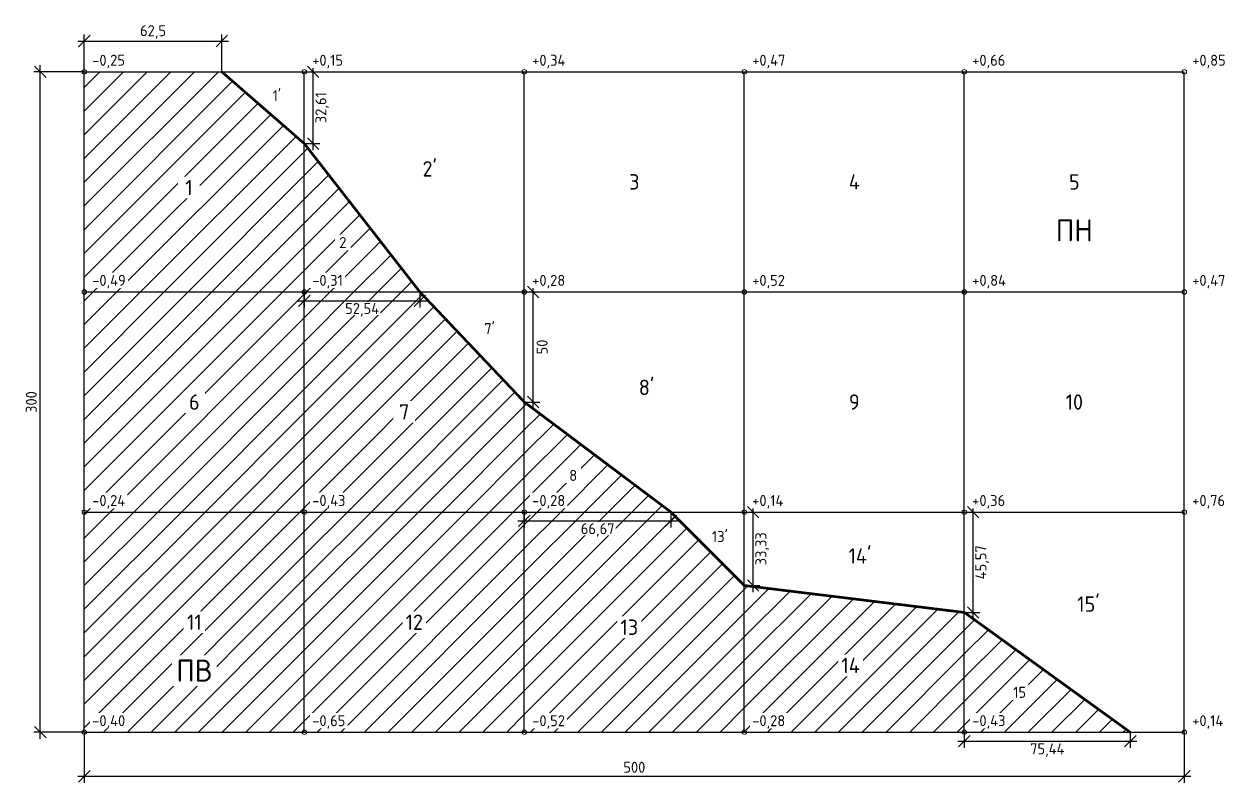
# Model space of a CAD drawing. Header units: metres. Extents: x -53 to 561, y -5023 to 322.
# Drawn here: x -27 to 520, y -4023 to -3678 of the extents above; entities that cross this region are included whole.
import ezdxf

# ---------------------------------------------------------------- set-up
doc = ezdxf.new("R2010")
doc.units = ezdxf.units.M
for name, color, linetype, lineweight in [('ЛНР', 1, 'Continuous', 70), ('Номера_фигур', 7, 'Continuous', 25), ('Отметки', 5, 'Continuous', 18), ('ПВ_ПН', 7, 'Continuous', 35), ('ПВ_штриховка', 8, 'Continuous', 18), ('Размеры', 3, 'Continuous', 18), ('Сетка', 7, 'Continuous', 25)]:
    doc.layers.add(name, color=color, linetype=linetype, lineweight=lineweight)
doc.styles.add('ГОСТ тип Б', font='GOST_B.TTF')
doc.dimstyles.new('М1-2000', dxfattribs={"dimscale": 2, "dimtxt": 2.5, "dimasz": 2.5, "dimexe": 1.5, "dimexo": 0, "dimgap": 0.8, "dimtad": 1, "dimtxsty": 'ГОСТ тип Б', "dimtsz": 1.3, "dimcen": 2.5, "dimdle": 1.5, "dimclrd": 3, "dimclre": 3, "dimclrt": 3, "dimazin": 3, "dimtfac": 1, "dimtix": 1, "dimtmove": 0, "dimatfit": 3, "dimtfill": 1})

msp = doc.modelspace()

# ---------------------------------------------------------------- hatches: boundary and pattern name
at = {"layer": 'ПВ_штриховка'}
h = msp.add_hatch(dxfattribs=at)
h.set_pattern_fill('ANSI31', color=8, scale=2.4)
h.paths.add_polyline_path([(62.5, -3700), (0, -3700), (0, -3800), (100, -3800), (100, -3732.609)])
h = msp.add_hatch(dxfattribs=at)
h.set_pattern_fill('ANSI31', color=8, scale=2.4)
h.paths.add_polyline_path([(100, -3732.609), (100, -3800), (152.542, -3800)])
h = msp.add_hatch(dxfattribs=at)
h.set_pattern_fill('ANSI31', color=8, scale=2.4)
h.paths.add_polyline_path([(0, -3900), (100, -3900), (100, -3800), (0, -3800)])
h = msp.add_hatch(dxfattribs=at)
h.set_pattern_fill('ANSI31', color=8, scale=2.4)
h.paths.add_polyline_path([(152.542, -3800), (100, -3800), (100, -3900), (200, -3900), (200, -3850)])
h = msp.add_hatch(dxfattribs=at)
h.set_pattern_fill('ANSI31', color=8, scale=2.4)
h.paths.add_polyline_path([(200, -3850), (200, -3900), (266.667, -3900)])
h = msp.add_hatch(dxfattribs=at)
h.set_pattern_fill('ANSI31', color=8, scale=2.4)
h.paths.add_polyline_path([(0, -4000), (100, -4000), (100, -3900), (0, -3900)])
h = msp.add_hatch(dxfattribs=at)
h.set_pattern_fill('ANSI31', color=8, scale=2.4)
h.paths.add_polyline_path([(100, -4000), (200, -4000), (200, -3900), (100, -3900)])
h = msp.add_hatch(dxfattribs=at)
h.set_pattern_fill('ANSI31', color=8, scale=2.4)
h.paths.add_polyline_path([(266.667, -3900), (200, -3900), (200, -4000), (300, -4000), (300, -3933.333)])
h = msp.add_hatch(dxfattribs=at)
h.set_pattern_fill('ANSI31', color=8, scale=2.4)
h.paths.add_polyline_path([(300, -3933.333), (300, -4000), (400, -4000), (400, -3945.57)])
h = msp.add_hatch(dxfattribs=at)
h.set_pattern_fill('ANSI31', color=8, scale=2.4)
h.paths.add_polyline_path([(400, -3945.57), (400, -4000), (475.439, -4000)])

# ---------------------------------------------------------------- linework, layer by layer
at = {"layer": 'ЛНР', "const_width": 1.2}
msp.add_lwpolyline([(475.439, -4000), (400, -3945.57), (300, -3933.333), (266.667, -3900), (200, -3850), (152.542, -3800), (100, -3732.609), (62.5, -3700)], dxfattribs=at)
at = {"layer": 'Сетка'}
for p, q in [((0, -3700), (500, -3700)), ((0, -4000), (0, -3700)), ((100, -4000), (100, -3700)), ((200, -4000), (200, -3700)), ((300, -4000), (300, -3700)), ((400, -4000), (400, -3700)), ((500, -4000), (500, -3700)), ((0, -3800), (500, -3800)), ((0, -3900), (500, -3900)), ((0, -4000), (500, -4000))]:
    msp.add_line(p, q, dxfattribs=at)

# ---------------------------------------------------------------- next in the draw order: texts
at = {"layer": 'Номера_фигур', "attachment_point": 5, "style": 'ГОСТ тип Б', "bg_fill": 3, "box_fill_scale": 1.2, "bg_fill_color": 0}
for s, insert, char_height in [("1'", (87.5, -3710.87), 5), ("2'", (156.989, -3744.076), 7), ('1', (47.558, -3752.548), 7), ('3', (250, -3750), 7), ('4', (350, -3750), 7), ('5', (450, -3750), 7), ('2', (117.514, -3777.536), 5), ("7'", (184.181, -3816.667), 5), ("8'", (255.556, -3843.333), 7), ('6', (50, -3850), 7), ('9', (350, -3850), 7), ('10', (450, -3850), 7), ('7', (145.399, -3854.487), 7), ('8', (222.222, -3883.333), 5), ("13'", (288.889, -3911.111), 5), ("14'", (352.585, -3919.884), 7), ("15'", (456.421, -3941.77), 7), ('11', (50, -3950), 7), ('12', (150, -3950), 7), ('13', (247.712, -3952.288), 7), ('14', (348.316, -3969.623), 7), ('15', (425.146, -3981.857), 5)]:
    msp.add_mtext(s, dxfattribs=dict(at, insert=insert, char_height=char_height))
at = {"layer": 'Отметки', "char_height": 5, "attachment_point": 7, "style": 'ГОСТ тип Б', "bg_fill": 3, "box_fill_scale": 1.2, "bg_fill_color": 0}
for s, insert in [('+0,34', (203.6, -3698.4)), ('+0,47', (303.6, -3698.4)), ('+0,66', (403.6, -3698.4)), ('+0,85', (503.6, -3698.4)), ('+0,52', (303.6, -3798.4)), ('+0,84', (403.6, -3798.4)), ('+0,47', (503.6, -3798.4)), ('-0,43', (103.6, -3898.4)), ('+0,76', (503.6, -3898.4))]:
    msp.add_mtext(s, dxfattribs=dict(at, insert=insert))
at = {"layer": 'ПВ_ПН', "char_height": 10, "attachment_point": 5, "style": 'ГОСТ тип Б', "bg_fill": 3, "box_fill_scale": 1.2, "bg_fill_color": 0}
for s, insert in [('ПН', (450, -3772)), ('ПВ', (50, -3972))]:
    msp.add_mtext(s, dxfattribs=dict(at, insert=insert))

# ---------------------------------------------------------------- next in the draw order: dimensions: what is measured, and where the dimension line sits
at = {"layer": 'Размеры'}
for base, p1, p2, override in [((0, -3686), (0, -3700), (62.5, -3700), {"dimtad": 1}), ((100, -3804), (100, -3800), (152.542, -3800), {"dimtad": 4}), ((200, -3904), (200, -3900), (266.667, -3900), {"dimtad": 4}), ((400, -4004), (400, -4000), (475.439, -4000), {"dimtad": 4})]:
    msp.add_linear_dim(base=base, p1=p1, p2=p2, dimstyle='М1-2000', override=override, dxfattribs=at).render()
for base, p1, p2 in [((104, -3732.609), (100, -3732.609), (100, -3700)), ((204, -3850), (200, -3850), (200, -3800)), ((304, -3933.333), (300, -3933.333), (300, -3900)), ((404, -3945.57), (400, -3945.57), (400, -3900))]:
    msp.add_linear_dim(base=base, p1=p1, p2=p2, angle=90, dimstyle='М1-2000', override={"dimtad": 4}, dxfattribs=at).render()

# ---------------------------------------------------------------- next in the draw order: linework, layer by layer
at = {"layer": 'Отметки'}
for centre in [(200, -3700), (300, -3700), (400, -3700), (500, -3700), (300, -3800), (400, -3800), (500, -3800), (100, -3900), (500, -3900)]:
    msp.add_circle(centre, 1, dxfattribs=at)

# ---------------------------------------------------------------- next in the draw order: texts
at = {"layer": 'Отметки', "char_height": 5, "attachment_point": 7, "style": 'ГОСТ тип Б', "bg_fill": 3, "box_fill_scale": 1.2, "bg_fill_color": 0}
for s, insert in [('+0,15', (103.6, -3698.4)), ('-0,31', (103.6, -3798.4)), ('+0,28', (203.6, -3798.4)), ('-0,28', (203.6, -3898.4)), ('+0,14', (303.6, -3898.4)), ('+0,36', (403.6, -3898.4))]:
    msp.add_mtext(s, dxfattribs=dict(at, insert=insert))

# ---------------------------------------------------------------- next in the draw order: dimensions: what is measured, and where the dimension line sits
at = {"layer": 'Размеры'}
msp.add_linear_dim(base=(0, -4020), p1=(0, -4000), p2=(500, -4000), dimstyle='М1-2000', dxfattribs=at).render()

# ---------------------------------------------------------------- next in the draw order: linework, layer by layer
at = {"layer": 'Отметки'}
for centre in [(100, -3700), (100, -3800), (200, -3800), (200, -3900), (300, -3900), (400, -3900)]:
    msp.add_circle(centre, 1, dxfattribs=at)

# ---------------------------------------------------------------- next in the draw order: texts
at = {"layer": 'Отметки', "char_height": 5, "attachment_point": 7, "style": 'ГОСТ тип Б', "bg_fill": 3, "box_fill_scale": 1.2, "bg_fill_color": 0}
for s, insert in [('-0,65', (103.6, -3998.4)), ('-0,52', (203.6, -3998.4)), ('-0,28', (303.6, -3998.4)), ('-0,43', (403.6, -3998.4)), ('+0,14', (503.6, -3998.4))]:
    msp.add_mtext(s, dxfattribs=dict(at, insert=insert))

# ---------------------------------------------------------------- next in the draw order: dimensions: what is measured, and where the dimension line sits
at = {"layer": 'Размеры'}
msp.add_linear_dim(base=(-20, -4000), p1=(0, -4000), p2=(0, -3700), angle=90, dimstyle='М1-2000', dxfattribs=at).render()

# ---------------------------------------------------------------- next in the draw order: linework, layer by layer
at = {"layer": 'Отметки'}
for centre in [(100, -4000), (200, -4000), (300, -4000), (400, -4000), (500, -4000)]:
    msp.add_circle(centre, 1, dxfattribs=at)

# ---------------------------------------------------------------- next in the draw order: texts
at = {"layer": 'Отметки', "char_height": 5, "attachment_point": 7, "style": 'ГОСТ тип Б', "bg_fill": 3, "box_fill_scale": 1.2, "bg_fill_color": 0}
for s, insert in [('-0,25', (3.6, -3698.4)), ('-0,49', (3.6, -3798.4)), ('-0,24', (3.6, -3898.4)), ('-0,40', (3.6, -3998.4))]:
    msp.add_mtext(s, dxfattribs=dict(at, insert=insert))

# ---------------------------------------------------------------- next in the draw order: linework, layer by layer
at = {"layer": 'Отметки'}
for centre in [(0, -3700), (0, -3800), (0, -3900), (0, -4000)]:
    msp.add_circle(centre, 1, dxfattribs=at)

doc.saveas('drawing.dxf')
